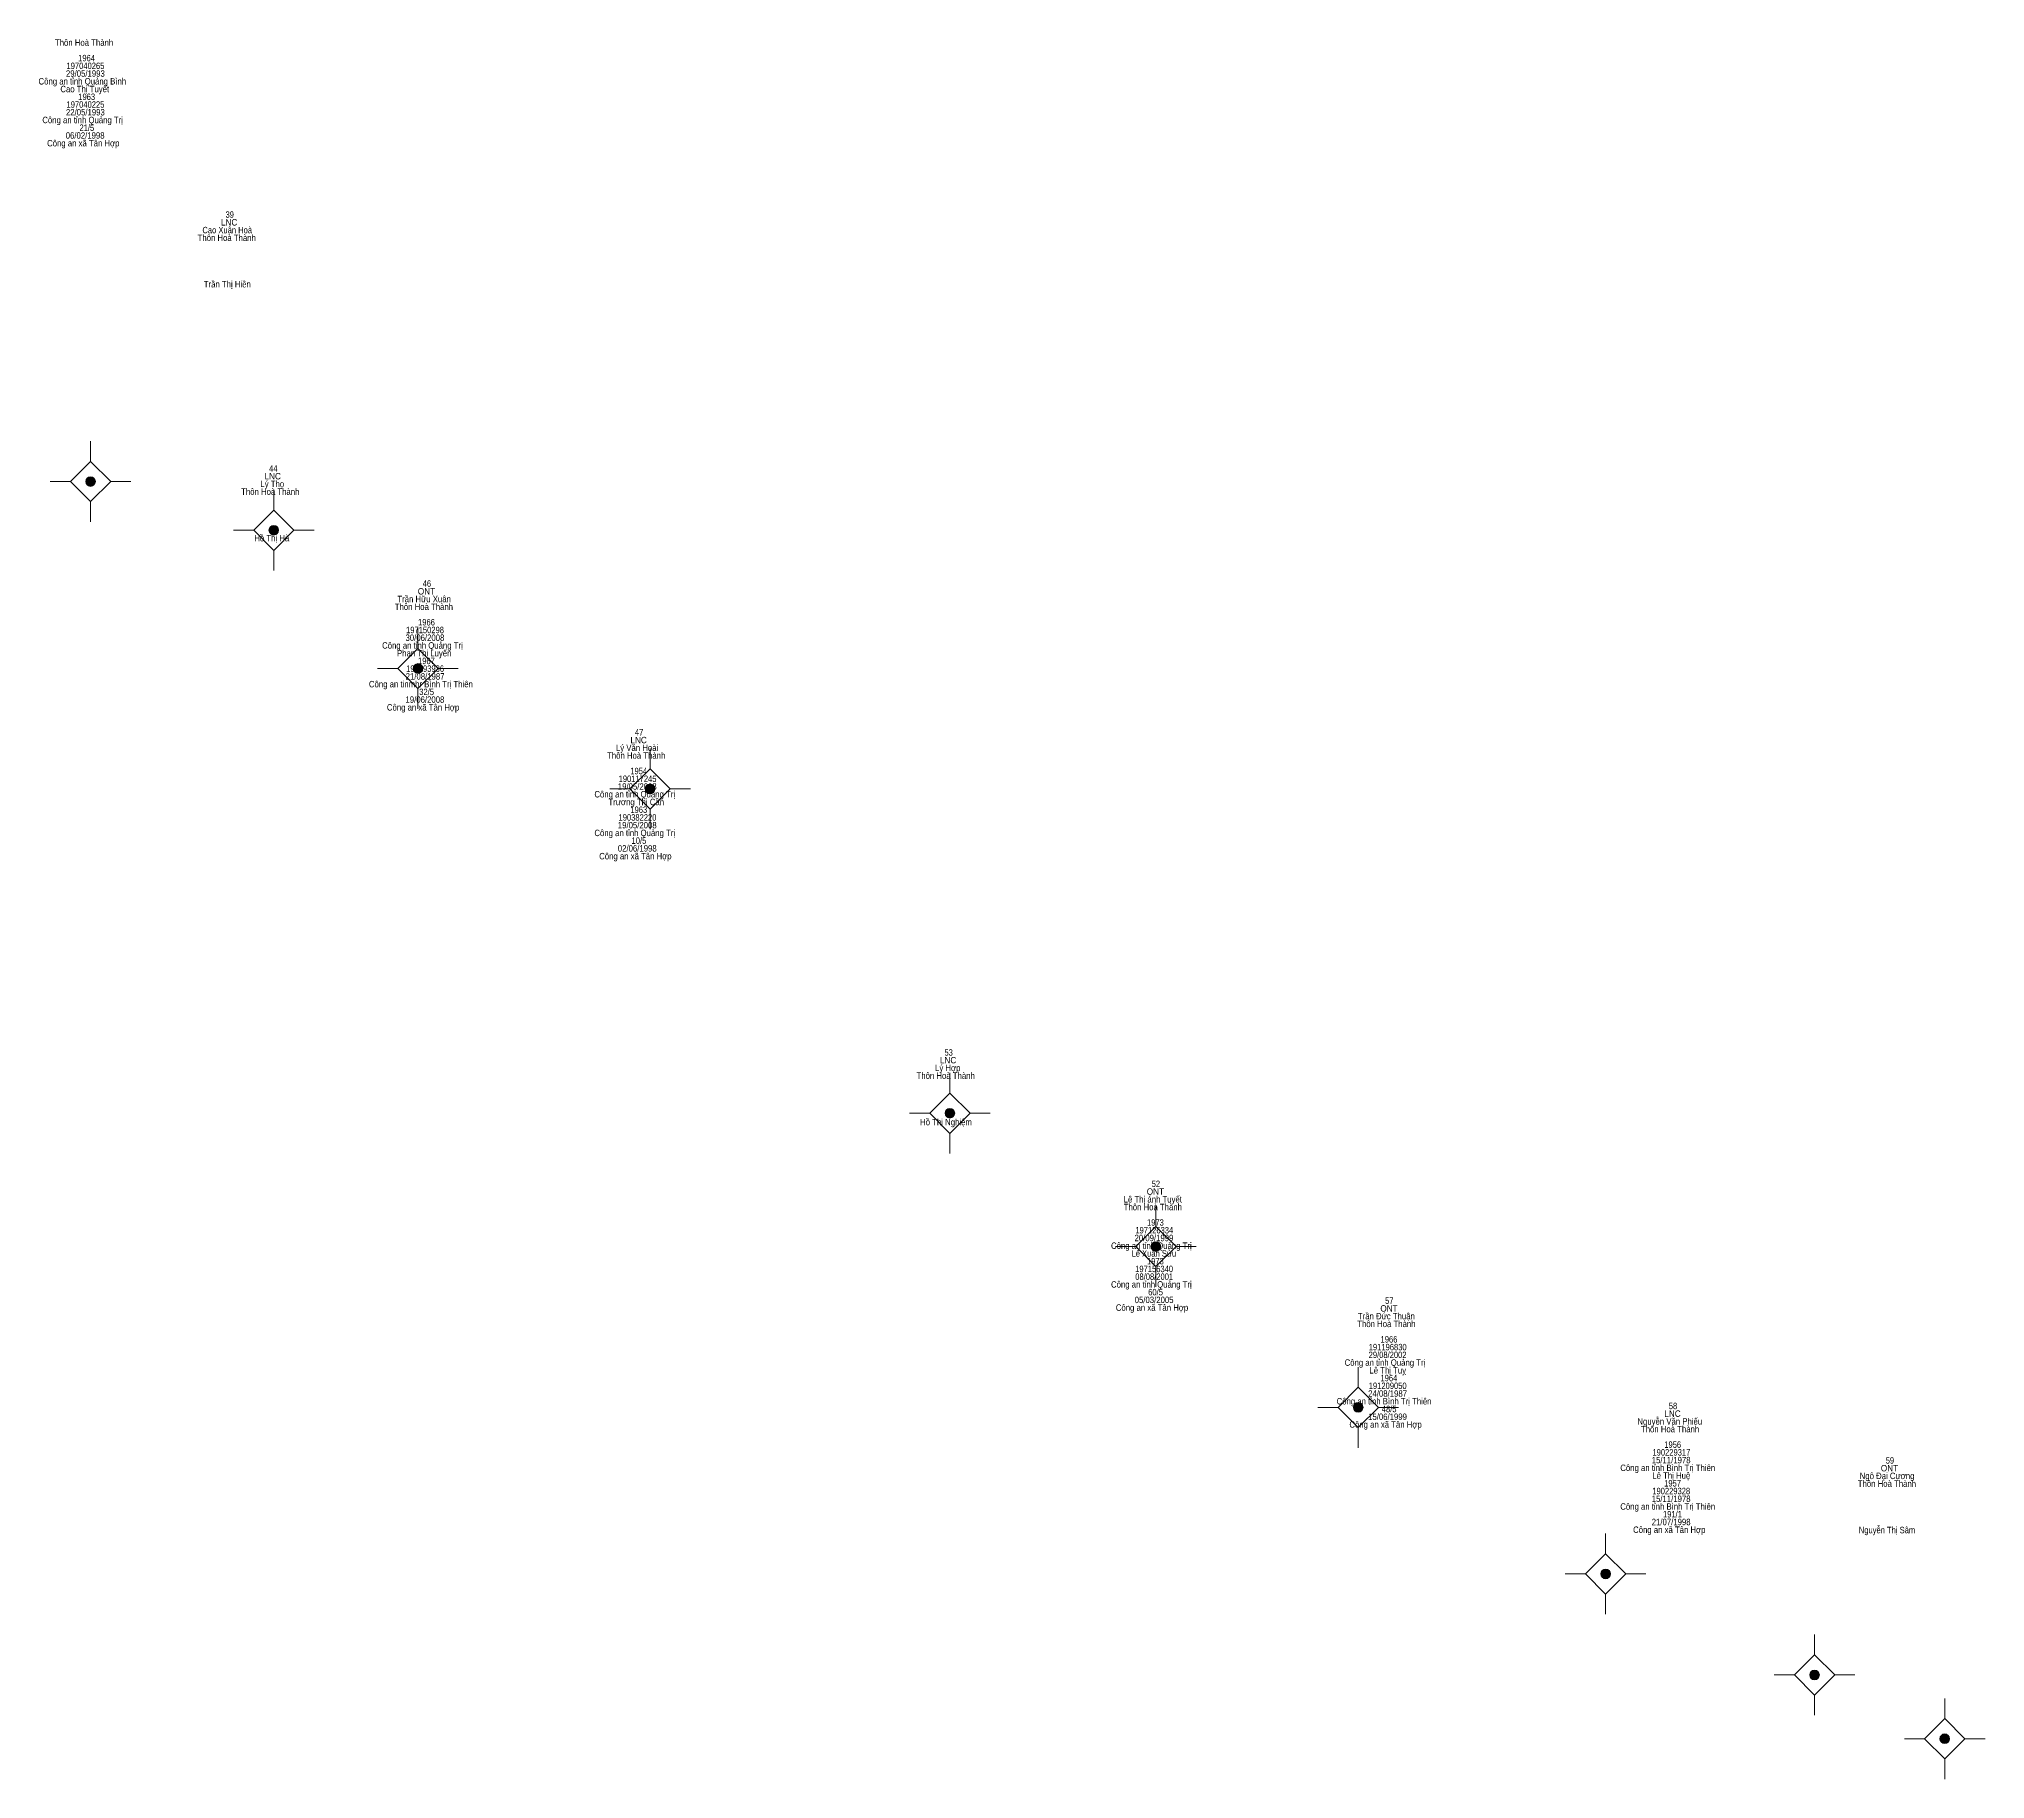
# Model space of a CAD drawing. Header units: metres. Extents: x 548452 to 551009, y 1840956 to 1844548.
# Drawn here: x 550242 to 550362.8, y 1841758.1 to 1841866 of the extents above; entities that cross this region are included whole.
import ezdxf
from ezdxf.enums import TextEntityAlignment as Align

# ---------------------------------------------------------------- set-up
doc = ezdxf.new("R2010")
doc.units = ezdxf.units.M
doc.header["$LTSCALE"] = 0.16
doc.layers.add('11', color=7, linetype='Continuous', lineweight=13)
doc.layers.add('15', color=7, linetype='Continuous')

msp = doc.modelspace()

# ---------------------------------------------------------------- hatches: boundary and pattern name
at = {"layer": '11'}
for points in [[(550245.5495, 1841838.59, 1), (550244.9495, 1841838.59, 1)], [(550256.9195, 1841835.57, 1), (550256.3195, 1841835.57, 1)], [(550265.8595, 1841826.99, 1), (550265.2595, 1841826.99, 1)], [(550280.2595, 1841819.52, 1), (550279.6595, 1841819.52, 1)], [(550298.8595, 1841799.4, 1), (550298.2595, 1841799.4, 1)], [(550311.6395, 1841791.13, 1), (550311.0395, 1841791.13, 1)], [(550324.1895, 1841781.15, 1), (550323.5895, 1841781.15, 1)], [(550339.5395, 1841770.82, 1), (550338.9395, 1841770.82, 1)], [(550352.4995, 1841764.55, 1), (550351.8995, 1841764.55, 1)], [(550360.5795, 1841760.59, 1), (550359.9795, 1841760.59, 1)]]:
    msp.add_hatch(color=256, dxfattribs=at).paths.add_polyline_path(points)

# ---------------------------------------------------------------- linework, layer by layer
for p, q in [((550245.25, 1841841.09), (550245.25, 1841839.84)), ((550244, 1841838.59), (550242.75, 1841838.59)), ((550247.75, 1841838.59), (550246.5, 1841838.59)), ((550256.62, 1841838.07), (550256.62, 1841836.82)), ((550245.25, 1841837.34), (550245.25, 1841836.09)), ((550255.37, 1841835.57), (550254.12, 1841835.57)), ((550259.12, 1841835.57), (550257.87, 1841835.57)), ((550256.62, 1841834.32), (550256.62, 1841833.07)), ((550265.56, 1841829.49), (550265.56, 1841828.24)), ((550264.31, 1841826.99), (550263.06, 1841826.99)), ((550268.06, 1841826.99), (550266.81, 1841826.99)), ((550265.56, 1841825.74), (550265.56, 1841824.49)), ((550279.96, 1841822.02), (550279.96, 1841820.77)), ((550278.71, 1841819.52), (550277.46, 1841819.52)), ((550282.46, 1841819.52), (550281.21, 1841819.52)), ((550279.96, 1841818.27), (550279.96, 1841817.02)), ((550298.56, 1841801.9), (550298.56, 1841800.65)), ((550297.31, 1841799.4), (550296.06, 1841799.4)), ((550301.06, 1841799.4), (550299.81, 1841799.4)), ((550298.56, 1841798.15), (550298.56, 1841796.9)), ((550311.34, 1841793.63), (550311.34, 1841792.38)), ((550310.09, 1841791.13), (550308.84, 1841791.13)), ((550313.84, 1841791.13), (550312.59, 1841791.13)), ((550311.34, 1841789.88), (550311.34, 1841788.63)), ((550323.89, 1841783.65), (550323.89, 1841782.4)), ((550322.64, 1841781.15), (550321.39, 1841781.15)), ((550326.39, 1841781.15), (550325.14, 1841781.15)), ((550323.89, 1841779.9), (550323.89, 1841778.65)), ((550339.24, 1841773.32), (550339.24, 1841772.07)), ((550337.99, 1841770.82), (550336.74, 1841770.82)), ((550341.74, 1841770.82), (550340.49, 1841770.82)), ((550339.24, 1841769.57), (550339.24, 1841768.32)), ((550352.2, 1841767.05), (550352.2, 1841765.8)), ((550350.95, 1841764.55), (550349.7, 1841764.55)), ((550354.7, 1841764.55), (550353.45, 1841764.55)), ((550352.2, 1841763.3), (550352.2, 1841762.05)), ((550360.28, 1841763.09), (550360.28, 1841761.84)), ((550359.03, 1841760.59), (550357.78, 1841760.59)), ((550362.78, 1841760.59), (550361.53, 1841760.59)), ((550360.28, 1841759.34), (550360.28, 1841758.09))]:
    msp.add_line(p, q, dxfattribs=at)
for points in [[(550245.25, 1841839.84), (550244, 1841838.59), (550245.25, 1841837.34), (550246.5, 1841838.59)], [(550256.62, 1841836.82), (550255.37, 1841835.57), (550256.62, 1841834.32), (550257.87, 1841835.57)], [(550265.56, 1841828.24), (550264.31, 1841826.99), (550265.56, 1841825.74), (550266.81, 1841826.99)], [(550279.96, 1841820.77), (550278.71, 1841819.52), (550279.96, 1841818.27), (550281.21, 1841819.52)], [(550298.56, 1841800.65), (550297.31, 1841799.4), (550298.56, 1841798.15), (550299.81, 1841799.4)], [(550311.34, 1841792.38), (550310.09, 1841791.13), (550311.34, 1841789.88), (550312.59, 1841791.13)], [(550323.89, 1841782.4), (550322.64, 1841781.15), (550323.89, 1841779.9), (550325.14, 1841781.15)], [(550339.24, 1841772.07), (550337.99, 1841770.82), (550339.24, 1841769.57), (550340.49, 1841770.82)], [(550352.2, 1841765.8), (550350.95, 1841764.55), (550352.2, 1841763.3), (550353.45, 1841764.55)], [(550360.28, 1841761.84), (550359.03, 1841760.59), (550360.28, 1841759.34), (550361.53, 1841760.59)]]:
    msp.add_lwpolyline(points, close=True, dxfattribs=at)
for centre in [(550245.2495, 1841838.59), (550256.6195, 1841835.57), (550265.5595, 1841826.99), (550279.9595, 1841819.52), (550298.5595, 1841799.4), (550311.3395, 1841791.13), (550323.8895, 1841781.15), (550339.2395, 1841770.82), (550352.1995, 1841764.55), (550360.2795, 1841760.59)]:
    msp.add_circle(centre, 0.3, dxfattribs=at)

# ---------------------------------------------------------------- texts
at = {"layer": '15'}
for s, width, p in [('Thôn Hoà Thành', 0.9, (550244.85, 1841865.62)), ('197040265', 0.85, (550244.935, 1841864.18)), ('1964', 0.85, (550245.005, 1841864.66)), ('Công an tỉnh Quảng Bình', 0.9, (550244.74, 1841863.22)), ('Cao Thị Tuyết', 0.9, (550244.89, 1841862.74)), ('29/05/1993', 0.9, (550244.93, 1841863.7)), ('197040225', 0.85, (550244.935, 1841861.78)), ('1963', 0.85, (550245.01, 1841862.26)), ('Công an tỉnh Quảng Trị', 0.9, (550244.76, 1841860.82)), ('22/05/1993', 0.9, (550244.93, 1841861.3)), ('21/5', 0.85, (550245.02, 1841860.34)), ('Công an xã Tân Hợp', 0.9, (550244.8, 1841859.38)), ('06/02/1998', 0.9, (550244.915, 1841859.86)), ('LNC', 0.95, (550253.85, 1841854.47)), ('39', 0.8, (550253.885, 1841854.95)), ('Thôn Hoà Thành', 0.9, (550253.7, 1841853.51)), ('Cao Xuân Hoà', 0.85, (550253.73, 1841853.99)), ('Trần Thị Hiền', 0.9, (550253.735, 1841850.63)), ('LNC', 0.95, (550256.55, 1841838.72)), ('44', 0.85, (550256.59, 1841839.2)), ('Thôn Hoà Thành', 0.9, (550256.4, 1841837.76)), ('Lý Thọ', 0.9, (550256.525, 1841838.24)), ('Hồ Thị Hà', 0.9, (550256.49, 1841834.88)), ('ONT', 0.95, (550266.09, 1841831.58)), ('46', 0.85, (550266.115, 1841832.06)), ('Thôn Hoà Thành', 0.9, (550265.93, 1841830.62)), ('Trần Hữu Xuân', 0.9, (550265.945, 1841831.1)), ('197150298', 0.85, (550266, 1841829.18)), ('1966', 0.85, (550266.09, 1841829.66)), ('Công an tỉnh Quảng Trị', 0.9, (550265.84, 1841828.22)), ('Phan Thị Luyến', 0.9, (550265.95, 1841827.74)), ('30/06/2008', 0.9, (550265.995, 1841828.7)), ('197193936', 0.85, (550266.005, 1841826.78)), ('1967', 0.85, (550266.085, 1841827.26)), ('Công an tinmhr Bình Trị Thiên', 0.9, (550265.745, 1841825.82)), ('21/08/1987', 0.9, (550266.005, 1841826.3)), ('32/5', 0.85, (550266.1, 1841825.34)), ('Công an xã Tân Hợp', 0.9, (550265.88, 1841824.38)), ('19/06/2008', 0.9, (550265.995, 1841824.86)), ('47', 0.85, (550279.28, 1841822.83)), ('Lý Văn Hoài', 0.9, (550279.155, 1841821.87)), ('LNC', 0.95, (550279.25, 1841822.35)), ('Thôn Hoà Thành', 0.9, (550279.1, 1841821.39)), ('1954', 0.85, (550279.255, 1841820.43)), ('19/05/2008', 0.9, (550279.165, 1841819.47)), ('190117245', 0.85, (550279.185, 1841819.95)), ('Công an tỉnh Quảng Trị', 0.9, (550279.01, 1841818.99)), ('Trương Thị Cần', 0.9, (550279.105, 1841818.51)), ('1963', 0.85, (550279.26, 1841818.03)), ('19/05/2008', 0.9, (550279.165, 1841817.07)), ('190382220', 0.85, (550279.18, 1841817.55)), ('Công an tỉnh Quảng Trị', 0.9, (550279.01, 1841816.59)), ('02/06/1998', 0.9, (550279.165, 1841815.63)), ('10/5', 0.85, (550279.27, 1841816.11)), ('Công an xã Tân Hợp', 0.9, (550279.05, 1841815.15)), ('LNC', 0.95, (550298.45, 1841802.49)), ('53', 0.8, (550298.485, 1841802.97)), ('Thôn Hoà Thành', 0.9, (550298.3, 1841801.53)), ('Lý Hợp', 0.9, (550298.43, 1841802.01)), ('Hồ Thị Nghiệm', 0.9, (550298.32, 1841798.65)), ('Lê Thị ánh Tuyết', 0.9, (550311.15, 1841793.86)), ('ONT', 0.95, (550311.31, 1841794.34)), ('52', 0.8, (550311.34, 1841794.82)), ('Thôn Hoà Thành', 0.9, (550311.15, 1841793.38)), ('20/09/1999', 0.9, (550311.22, 1841791.46)), ('197126334', 0.85, (550311.24, 1841791.94)), ('1973', 0.85, (550311.31, 1841792.42)), ('Công an tỉnh Quảng Trị', 0.9, (550311.06, 1841790.98)), ('Lê Xuân Sửu', 0.85, (550311.215, 1841790.5)), ('08/08/2001', 0.85, (550311.235, 1841789.06)), ('197156340', 0.85, (550311.23, 1841789.54)), ('1973', 0.85, (550311.31, 1841790.02)), ('Công an tỉnh Quảng Trị', 0.9, (550311.06, 1841788.58)), ('60/5', 0.85, (550311.32, 1841788.1)), ('Công an xã Tân Hợp', 0.9, (550311.1, 1841787.14)), ('05/03/2005', 0.9, (550311.23, 1841787.62)), ('Trần Đức Thuận', 0.9, (550325.64, 1841786.61)), ('ONT', 0.95, (550325.8, 1841787.09)), ('57', 0.85, (550325.82, 1841787.57)), ('Thôn Hoà Thành', 0.9, (550325.64, 1841786.13)), ('29/08/2002', 0.85, (550325.715, 1841784.21)), ('191196830', 0.85, (550325.72, 1841784.69)), ('1966', 0.85, (550325.8, 1841785.17)), ('Công an tỉnh Quảng Trị', 0.9, (550325.55, 1841783.73)), ('Lê Thị Tuỵ', 0.9, (550325.725, 1841783.25)), ('24/08/1987', 0.9, (550325.715, 1841781.81)), ('191209050', 0.85, (550325.72, 1841782.29)), ('1964', 0.85, (550325.795, 1841782.77)), ('Công an tỉnh Bình Trị Thiên', 0.9, (550325.495, 1841781.33)), ('48/5', 0.85, (550325.81, 1841780.85)), ('LNC', 0.95, (550343.39, 1841780.56)), ('58', 0.85, (550343.42, 1841781.04)), ('Công an xã Tân Hợp', 0.9, (550325.59, 1841779.89)), ('15/06/1999', 0.9, (550325.71, 1841780.37)), ('Nguyễn Văn Phiếu', 0.9, (550343.22, 1841780.08)), ('Thôn Hoà Thành', 0.9, (550343.24, 1841779.6)), ('190229317', 0.85, (550343.32, 1841778.16)), ('1956', 0.85, (550343.4, 1841778.64)), ('Công an tỉnh Bình Trị Thiên', 0.9, (550343.095, 1841777.2)), ('15/11/1978', 0.9, (550343.305, 1841777.68)), ('ONT', 0.95, (550356.85, 1841777.18)), ('59', 0.8, (550356.875, 1841777.66)), ('Lê Thị Huệ', 0.9, (550343.315, 1841776.72)), ('190229328', 0.85, (550343.31, 1841775.76)), ('1957', 0.85, (550343.395, 1841776.24)), ('Thôn Hoà Thành', 0.9, (550356.69, 1841776.22)), ('Ngô Đại Cương', 0.9, (550356.7, 1841776.7)), ('Công an tỉnh Bình Trị Thiên', 0.9, (550343.095, 1841774.8)), ('15/11/1978', 0.9, (550343.305, 1841775.28)), ('Công an xã Tân Hợp', 0.9, (550343.19, 1841773.36)), ('21/07/1998', 0.9, (550343.305, 1841773.84)), ('191/1', 0.85, (550343.385, 1841774.32)), ('Nguyễn Thị Sâm', 0.85, (550356.695, 1841773.34))]:
    msp.add_text(s, height=0.4, dxfattribs=dict(at, width=width)).set_placement(p, align=Align.CENTER)

doc.saveas('drawing.dxf')
